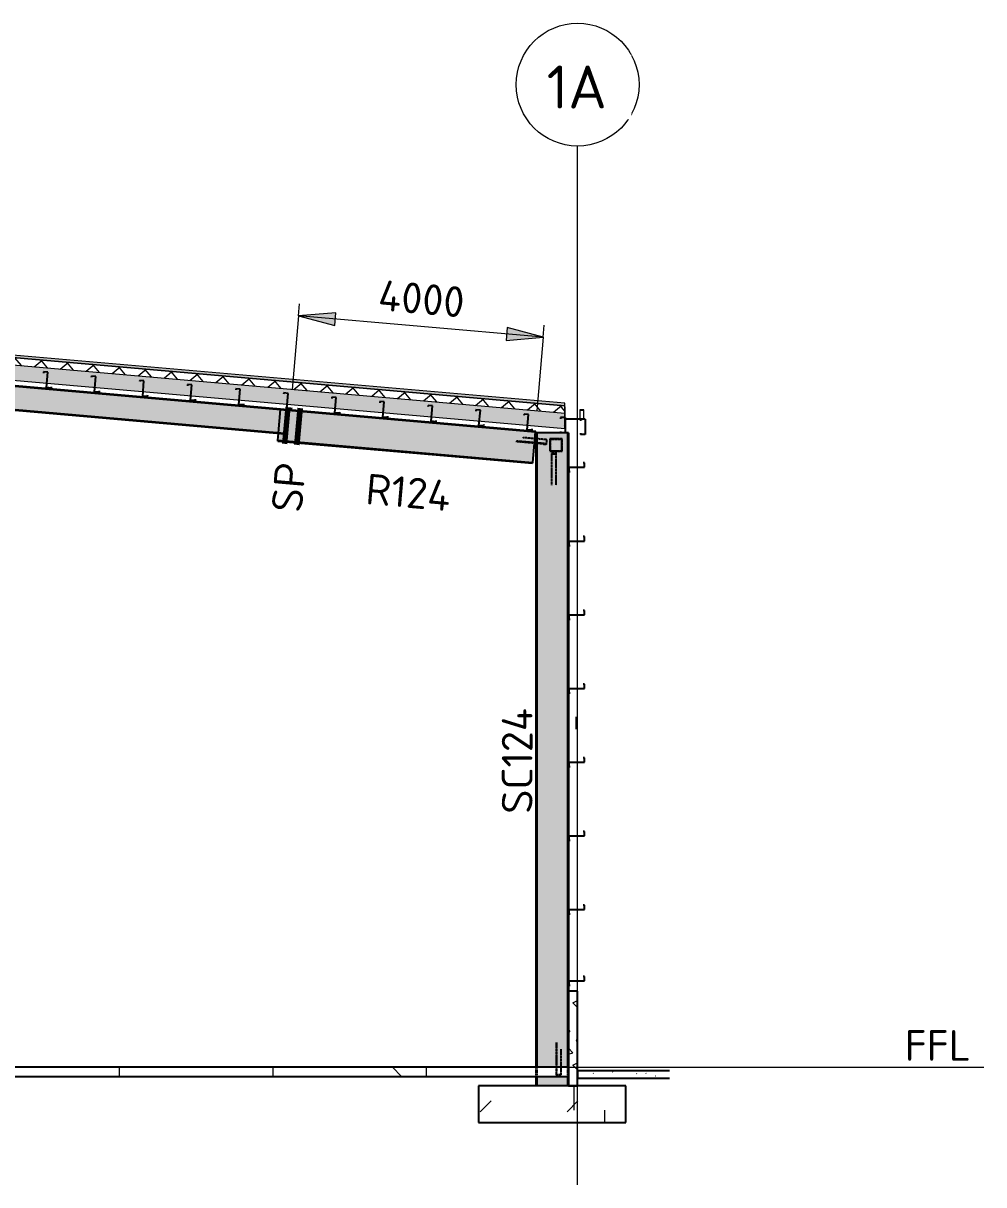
# Model space of a CAD drawing. Header units: millimetres. Extents: x 632 to 546626, y -3890 to 22200.
# Drawn here: x 124874 to 140514, y 3287 to 22200 of the extents above; entities that cross this region are included whole.
import ezdxf

# ---------------------------------------------------------------- set-up
doc = ezdxf.new("R2010")
doc.units = ezdxf.units.MM
doc.linetypes.add('Dash', pattern=[7, 5, -2])
doc.linetypes.add('Hidden Half', pattern=[3, 2, -1])
for name, color, linetype, lineweight in [('A-010-D_DIM', 211, 'Continuous', 13), ('A-010-D_DIM-200', 211, 'Continuous', 13), ('A-010-M_LINE', 90, 'Continuous', 13), ('A-200-M_WALL_EXT', 113, 'Continuous', 13), ('A-200-M_WALL_PAT', 111, 'Continuous', 13), ('A-230-H-FLOOR', 190, 'Continuous', 13), ('A-230-M_FLOOR', 192, 'Continuous', 13), ('A-270-M_ROOF', 132, 'Continuous', 13), ('S-160-M_FOUND', 171, 'Continuous', 13), ('S-160-MH_FOUND', 171, 'Hidden Half', 13), ('S-280-A_COLUMN', 171, 'Continuous', 18), ('S-280-A_STRUCT_FRAME', 2, 'Continuous', 18), ('S-280-M_COLUMN', 52, 'Continuous', 13), ('S-280-M_STRUCT_FRAME', 12, 'Continuous', 13), ('S-280-MH_COLUMN', 52, 'Hidden Half', 13), ('Z-000-T_TEXT', 131, 'Continuous', 25), ('Z-030-M_GRID', 191, 'Continuous', 13), ('Z-033_T_GRIDREF', 31, 'Continuous', 13), ('Z-230-A_LEVEL', 51, 'Continuous', 13), ('Z-230_A_LEVEL', 51, 'Continuous', 18)]:
    doc.layers.add(name, color=color, linetype=linetype, lineweight=lineweight)
doc.styles.add('ISOCPEUR_1', font='isocpeur.ttf', dxfattribs={"height": 700})
doc.styles.add('ISOCPEUR_2', font='isocpeur.ttf', dxfattribs={"height": 500})
doc.dimstyles.new('2_5___Arrow___Transparent', dxfattribs={"dimscale": 304.8, "dimtxt": 497.990588, "dimasz": 1.968504, "dimexe": 0.656168, "dimexo": 1.049869, "dimgap": 0.164042, "dimtad": 1, "dimdec": 0, "dimzin": 0, "dimdsep": 46, "dimtxsty": 'ISOCPEUR_2', "dimsah": 1, "dimcen": 0.09, "dimadec": 0, "dimazin": 0, "dimtfac": 1, "dimtdec": 4, "dimtix": 1, "dimtmove": 0, "dimatfit": 3, "dimfxl": 1, "dimtvp": 1, "dimtolj": 1, "dimtzin": 0, "dimlwd": 18, "dimlwe": 18, "dimarcsym": 2})

# ---------------------------------------------------------------- blocks, each defined once
blk = doc.blocks.new('25021-APA-ZZ-ZZ-M3-AR-000001_V3_rvt-2-S6_501-SECTION A2')
at = {"layer": 'A-270-M_ROOF', "transparency": 33554432}
for color, points in [(9, [(4578096, 15971), (4578096, 16011), (4558299, 17742), (4538514, 16011), (4538514, 15971), (4558305, 17703), (4577783, 15998)]), (253, [(4578381, 15748), (4578406, 15763), (4578406, 15904), (4578341, 15904), (4578341, 15759), (4578101, 15759), (4578101, 15954), (4578096, 15954), (4578096, 15754), (4578346, 15754), (4578346, 15899), (4578401, 15899), (4578401, 15766), (4578377, 15752)])]:
    blk.add_hatch(color=color, dxfattribs=at).paths.add_polyline_path(points)
at = {"layer": 'A-270-M_ROOF', "lineweight": 5}
h = blk.add_hatch(dxfattribs=at)
h.set_pattern_fill('FP_12', angle=-135, style=0, pattern_type=2)
h.set_pattern_definition([(40, (4563344.53, -4e-06), (-192.8363, 229.8133), []), (130, (4563344.53, -4e-06), (-229.8133, -192.8363), [])])
h.paths.add_polyline_path([(4538514, 15851), (4558305, 17582), (4578096, 15851), (4578096, 15971), (4558299, 17702), (4538514, 15971)])
at = {"layer": 'A-270-M_ROOF', "lineweight": 5, "transparency": 33554432}
blk.add_hatch(color=254, dxfattribs=at).paths.add_polyline_path([(4538514, 15600), (4558305, 17331), (4578096, 15600), (4578096, 15851), (4558299, 17582), (4538514, 15851)])
at = {"layer": 'A-270-M_ROOF', "color": 53, "lineweight": 5}
for p, q in [((4578096, 16011), (4558305, 17743)), ((4578096, 15971), (4558305, 17703)), ((4558305, 17703), (4578096, 15971)), ((4558305, 17582), (4578096, 15851)), ((4558305, 17331), (4578096, 15600)), ((4578096, 15971), (4578096, 16011)), ((4578096, 15600), (4578096, 15971)), ((4578101, 15954), (4578096, 15954)), ((4578096, 15954), (4578096, 15754)), ((4578101, 15759), (4578101, 15954)), ((4578406, 15904), (4578341, 15904)), ((4578341, 15904), (4578341, 15759)), ((4578346, 15754), (4578346, 15899)), ((4578346, 15899), (4578401, 15899)), ((4578401, 15899), (4578401, 15766)), ((4578406, 15763), (4578406, 15904)), ((4578096, 15754), (4578346, 15754)), ((4578341, 15759), (4578101, 15759)), ((4578401, 15766), (4578377, 15752)), ((4578377, 15752), (4578381, 15748)), ((4578381, 15748), (4578406, 15763))]:
    blk.add_line(p, q, dxfattribs=at)
blk = doc.blocks.new('NRP_Framing-Steel-Purlin C - G946 - EC250-24-4105986-S6_501-SECTION A2')
at = {"layer": 'S-280-M_STRUCT_FRAME', "color": 1, "lineweight": 25}
blk.add_line((4578280, 10907), (4578280, 10705), dxfattribs=at)
blk.add_line((4578280, 10907), (4578280, 10705), dxfattribs=at)
blk = doc.blocks.new('NRP_Framing-Steel-Purlin C - G946 - EC250-24-4111438-S6_501-SECTION A2')
at = {"layer": 'S-280-M_STRUCT_FRAME', "color": 1, "lineweight": 25}
for p, q in [((4578354, 15751), (4578354, 15727)), ((4578427, 15751), (4578354, 15751)), ((4578427, 15751), (4578427, 15501)), ((4578354, 15525), (4578354, 15501)), ((4578427, 15501), (4578354, 15501))]:
    blk.add_line(p, q, dxfattribs=at)
blk = doc.blocks.new('NRP_Framing-Steel-Purlin C - G946 - EC250-24-4111447-S6_501-SECTION A2')
at = {"layer": 'S-280-M_STRUCT_FRAME', "color": 1, "lineweight": 25}
for p, q in [((4578354, 15751), (4578354, 15727)), ((4578427, 15751), (4578354, 15751)), ((4578427, 15751), (4578427, 15501)), ((4578354, 15525), (4578354, 15501)), ((4578427, 15501), (4578354, 15501))]:
    blk.add_line(p, q, dxfattribs=at)
blk = doc.blocks.new('NRP_Framing-Steel-Purlin Z - G914 - EZ250-15-4112783-S6_501-SECTION A2')
at = {"layer": 'S-280-M_STRUCT_FRAME', "color": 150, "lineweight": 25}
for p, q in [((4578165, 14969), (4578415, 14969)), ((4578165, 14893), (4578165, 14969)), ((4578165, 14969), (4578415, 14969)), ((4578165, 14893), (4578165, 14969)), ((4578415, 15040), (4578395, 15040)), ((4578415, 15040), (4578395, 15040)), ((4578415, 14969), (4578415, 15040)), ((4578415, 14969), (4578415, 15040)), ((4578184, 14893), (4578165, 14893)), ((4578184, 14893), (4578165, 14893))]:
    blk.add_line(p, q, dxfattribs=at)
blk = doc.blocks.new('NRP_Framing-Steel-Purlin Z - G914 - EZ250-15-4130023-S6_501-SECTION A2')
at = {"layer": 'S-280-M_STRUCT_FRAME', "color": 150, "lineweight": 25}
for p, q in [((4578415, 6680), (4578395, 6680)), ((4578415, 6680), (4578395, 6680)), ((4578415, 6609), (4578415, 6680)), ((4578415, 6609), (4578415, 6680)), ((4578165, 6609), (4578415, 6609)), ((4578165, 6533), (4578165, 6609)), ((4578165, 6609), (4578415, 6609)), ((4578165, 6533), (4578165, 6609)), ((4578184, 6533), (4578165, 6533)), ((4578184, 6533), (4578165, 6533))]:
    blk.add_line(p, q, dxfattribs=at)
blk = doc.blocks.new('NRP_Foundation-Pad Footing Fibre _v2_ - PF2 -2400 x 2000 x 600d-V21-S6_501-SECTION A2')
at = {"layer": 'S-160-M_FOUND'}
h = blk.add_hatch(dxfattribs=at)
h.set_pattern_fill('FP_15', color=256, style=0, pattern_type=2)
h.set_pattern_definition([(45, (4563344.5, 0), (-1414.214, 0), [750, -3000]), (45, (4564344.5, 1000), (-1414.214, 0), [750, -3000]), (45, (4565344.5, -300), (-1414.214, 0), [250, -2000]), (90, (4565344.53, 500), (-500, 500), [500, -2000]), (315, (4565344.5, 1000), (0, 2828.43), [500, -3000]), (0, (4564344.5, 1000), (2000, 2000), [300, -1000]), (0, (4561844.5, 2000), (2000, 2000), [300, -2000])])
h.paths.add_polyline_path([(4579091, 4300), (4579091, 4900), (4576691, 4900), (4576691, 4300)])
at = {"layer": 'S-160-M_FOUND', "lineweight": 25}
for p, q in [((4579091, 4900), (4576691, 4900)), ((4576691, 4900), (4576691, 4300)), ((4579091, 4300), (4579091, 4900)), ((4576691, 4300), (4579091, 4300))]:
    blk.add_line(p, q, dxfattribs=at)
blk = doc.blocks.new('NRP_Framing-Steel-EA - RB725 - 75x75x8EA-3939827-S6_501-SECTION A2')
at = {"layer": 'S-280-M_STRUCT_FRAME', "linetype": 'Dash', "lineweight": 25}
for points in [[(4577626, 15359), (4577626, 15367), (4577599, 15369), (4577598, 15361), (4577614, 15360)], [(4577626, 15367), (4577626, 15434), (4577604, 15434), (4577599, 15369), (4577614, 15368)]]:
    blk.add_hatch(color=256, dxfattribs=at).paths.add_polyline_path(points)
for p, q in [((4577598, 15361), (4577306, 15387)), ((4577599, 15369), (4577307, 15395)), ((4577605, 15436), (4577414, 15452)), ((4577801, 15419), (4577626, 15434)), ((4577751, 15356), (4577626, 15367)), ((4577750, 15348), (4577626, 15359)), ((4577751, 15356), (4577750, 15348)), ((4577750, 15348), (4577799, 15343)), ((4577795, 15352), (4577751, 15356)), ((4577801, 15419), (4577795, 15352)), ((4577799, 15343), (4577806, 15418)), ((4577806, 15418), (4577801, 15419))]:
    blk.add_line(p, q, dxfattribs=at)
at = {"layer": 'S-280-M_STRUCT_FRAME', "lineweight": 25}
for p, q in [((4577626, 15359), (4577598, 15361)), ((4577626, 15367), (4577599, 15369)), ((4577626, 15434), (4577605, 15436))]:
    blk.add_line(p, q, dxfattribs=at)
blk = doc.blocks.new('NRP_Framing-Steel-EA - WB725 - 75x75x8EA-3946786-S6_501-SECTION A2')
at = {"layer": 'S-280-M_STRUCT_FRAME', "linetype": 'Dash', "lineweight": 25}
for p, q in [((4577955, 5601), (4577955, 5119)), ((4577963, 5601), (4577963, 5119)), ((4578030, 5494), (4578030, 5077)), ((4577963, 5119), (4577955, 5119)), ((4577955, 5119), (4577955, 5072)), ((4577963, 5077), (4577963, 5119)), ((4577955, 5072), (4578030, 5072)), ((4578030, 5077), (4577963, 5077)), ((4578030, 5072), (4578030, 5077))]:
    blk.add_line(p, q, dxfattribs=at)
blk = doc.blocks.new('NRP_Framing-Steel-EA - WB725 - 75x75x8EA-3946784-S6_501-SECTION A2')
at = {"layer": 'S-280-M_STRUCT_FRAME', "linetype": 'Dash', "lineweight": 25}
for p, q in [((4577947, 15192), (4577880, 15192)), ((4577880, 15192), (4577880, 15187)), ((4577880, 15187), (4577955, 15187)), ((4577880, 15187), (4577880, 14676)), ((4577955, 15234), (4577947, 15234)), ((4577947, 15234), (4577947, 15192)), ((4577955, 15187), (4577955, 15234)), ((4577955, 14676), (4577955, 15187))]:
    blk.add_line(p, q, dxfattribs=at)
blk = doc.blocks.new('NRP_Framing-Steel-Purlin Z - P916 - EZ250-24-V25-S6_501-SECTION A2')
at = {"layer": 'S-280-M_STRUCT_FRAME', "color": 1, "lineweight": 25}
blk.add_line((4567298, 16598), (4567298, 16598), dxfattribs=at)
at = {"layer": 'S-280-M_STRUCT_FRAME', "color": 1, "linetype": 'Dash', "lineweight": 25}
blk.add_line((4567298, 16598), (4567298, 16598), dxfattribs=at)
blk = doc.blocks.new('NRP_Framing-Steel-Purlin Z - P916 - EZ250-24-V27-S6_501-SECTION A2')
at = {"layer": 'S-280-M_STRUCT_FRAME', "color": 1, "lineweight": 25}
for p, q in [((4567238, 16729), (4567236, 16707)), ((4567238, 16729), (4567236, 16707)), ((4567309, 16723), (4567238, 16729)), ((4567309, 16723), (4567238, 16729)), ((4567287, 16474), (4567309, 16723)), ((4567287, 16474), (4567309, 16723)), ((4567362, 16467), (4567287, 16474)), ((4567362, 16467), (4567287, 16474)), ((4567298, 16599), (4567298, 16599)), ((4567364, 16489), (4567362, 16467)), ((4567364, 16489), (4567362, 16467))]:
    blk.add_line(p, q, dxfattribs=at)
at = {"layer": 'S-280-M_STRUCT_FRAME', "color": 1, "linetype": 'Dash', "lineweight": 25}
blk.add_line((4567298, 16599), (4567298, 16599), dxfattribs=at)
blk = doc.blocks.new('NRP_Framing-Steel-Purlin Z - P914 - EZ250-15-V33-S6_501-SECTION A2')
at = {"layer": 'S-280-M_STRUCT_FRAME', "color": 150, "lineweight": 25}
for p, q in [((4568044, 16659), (4568042, 16639)), ((4568044, 16659), (4568042, 16639)), ((4568114, 16653), (4568044, 16659)), ((4568114, 16653), (4568044, 16659)), ((4568093, 16403), (4568114, 16653)), ((4568093, 16403), (4568114, 16653)), ((4568103, 16528), (4568103, 16528)), ((4568168, 16397), (4568093, 16403)), ((4568168, 16397), (4568093, 16403)), ((4568170, 16416), (4568168, 16397)), ((4568170, 16416), (4568168, 16397))]:
    blk.add_line(p, q, dxfattribs=at)
at = {"layer": 'S-280-M_STRUCT_FRAME', "color": 150, "linetype": 'Dash', "lineweight": 25}
blk.add_line((4568103, 16528), (4568103, 16528), dxfattribs=at)
blk = doc.blocks.new('NRP_Framing-Steel-Purlin C - P946 - EC250-24-4032700-S6_501-SECTION A2')
at = {"layer": 'S-280-M_STRUCT_FRAME', "color": 1, "lineweight": 25}
for p, q in [((4578027, 15780), (4578027, 15756)), ((4578100, 15780), (4578027, 15780)), ((4578100, 15780), (4578100, 15530)), ((4578027, 15554), (4578027, 15530)), ((4578100, 15530), (4578027, 15530)), ((4578079, 15655), (4578079, 15655))]:
    blk.add_line(p, q, dxfattribs=at)
at = {"layer": 'S-280-M_STRUCT_FRAME', "color": 1, "linetype": 'Dash', "lineweight": 25}
blk.add_line((4578079, 15655), (4578079, 15655), dxfattribs=at)
blk = doc.blocks.new('Grid - NRP_Grid-Head-320187-S6_501-SECTION A2')
at = {"layer": 'Z-033_T_GRIDREF'}
blk.add_circle((4578305, 21200), 1000, dxfattribs=at)
blk = doc.blocks.new('DIMBLOCK4-S6_501-SECTION A2')
at = {"layer": 'A-010-D_DIM-200', "lineweight": 18}
for points in [[(129357, 17434), (129946, 17277), (129964, 17487)], [(133342, 17086), (132754, 17243), (132735, 17032)]]:
    blk.add_hatch(color=256, dxfattribs=at).paths.add_polyline_path(points)
for p, q in [((129357, 17434), (129375, 17633)), ((129357, 17434), (129253, 16238)), ((129964, 17487), (129357, 17434)), ((133342, 17086), (129357, 17434)), ((129357, 17434), (129946, 17277)), ((129946, 17277), (129964, 17487)), ((132754, 17243), (132735, 17032)), ((133342, 17086), (132754, 17243)), ((133342, 17086), (133359, 17285)), ((132735, 17032), (133342, 17086)), ((133342, 17086), (133237, 15889))]:
    blk.add_line(p, q, dxfattribs=at)
at = {"layer": 'A-010-D_DIM-200', "color": 0, "lineweight": 18, "insert": (130681, 18024), "char_height": 500, "width": 1758.29, "attachment_point": 1, "rotation": 355, "line_spacing_factor": 1.149209, "style": 'ISOCPEUR_2'}
blk.add_mtext('4000', dxfattribs=at)
blk = doc.blocks.new('NRP_Splice _v3_ - NRP_Splice-3927024-S6_501-SECTION A2')
at = {"layer": 'Z-000-T_TEXT', "lineweight": 70}
for p, q in [((4573586, 15949), (4573534, 15351)), ((4573586, 15949), (4573534, 15351)), ((4573786, 15931), (4573733, 15334)), ((4573733, 15334), (4573786, 15931))]:
    blk.add_line(p, q, dxfattribs=at)

msp = doc.modelspace()

# ---------------------------------------------------------------- hatches: boundary and pattern name
at = {"layer": 'A-200-M_WALL_PAT'}
h = msp.add_hatch(dxfattribs=at)
h.set_pattern_fill('FP_13', color=250, angle=116.56505, style=0, pattern_type=2)
h.set_pattern_definition([(296.565, (119194.35, 152.4), (5e-05, 1016), [113.59, -2158.253]), (33.69, (119245.15, 50.8), (7e-05, 1016), [183.16, -3480.08]), (33.69, (120261.15, 50.8), (7e-05, 1016), [183.16, -3480.08]), (33.69, (121277.15, 50.8), (7e-05, 1016), [183.16, -3480.08]), (116.565, (119397.55, 152.4), (5e-05, 1016), [113.59, -2158.253]), (213.69, (119346.75, 254), (7e-05, 1016), [183.16, -3480.08]), (213.69, (120362.75, 254), (7e-05, 1016), [183.16, -3480.08]), (213.69, (121378.75, 254), (7e-05, 1016), [183.16, -3480.08]), (26.565, (119600.75, 152.4), (5e-05, 1016), [227.19, -2044.66]), (26.565, (120616.75, 152.4), (5e-05, 1016), [227.19, -2044.66]), (270, (119804, 254), (1016, 0.0009), [101.6, -914.4]), (225, (119803.95, 152.4), (-0.002, 1016), [143.684, -1293.16]), (135, (119702.35, 50.8), (-0.0009, 1016), [143.684, -1293.16]), (288.435, (119397.55, 457.2), (-0.002, 1015.9997), [160.644, -3052.23]), (18.435, (119448.4, 304.8), (-0.002, 1016), [160.64, -3052.23]), (18.435, (120464.4, 304.8), (-0.002, 1016), [160.64, -3052.23]), (18.435, (121480.4, 304.8), (-0.002, 1016), [160.64, -3052.23]), (135, (119600.75, 355.6), (-0.0009, 1016), [143.684, -1293.16]), (180, (119499.2, 457.2), (0.0009, -1016), [101.6, -914.4]), (251.565, (119143.55, 711.2), (0.0004, 1015.9997), [160.644, -3052.23]), (315, (119092.75, 558.8), (-0.0009, 1016), [143.684, -1293.157]), (71.565, (119194.35, 457.2), (0.0004, 1015.9997), [160.644, -3052.23]), (135, (119245.15, 609.6), (-0.0009, 1016), [143.684, -1293.157]), (225, (119549.95, 711.2), (-0.002, 1016), [143.684, -1293.16]), (123.69, (119448.35, 609.6), (7e-05, 1016), [183.16, -3480.08]), (123.69, (120464.35, 609.6), (7e-05, 1016), [183.16, -3480.08]), (26.565, (119346.75, 762), (5e-05, 1016), [113.59, -2158.25]), (26.565, (120362.75, 762), (5e-05, 1016), [113.59, -2158.25]), (315, (119448.35, 812.8), (-0.0009, 1016), [143.684, -1293.16]), (213.69, (119905.55, 965.2), (7e-05, 1016), [183.16, -3480.08]), (213.69, (120921.55, 965.2), (7e-05, 1016), [183.16, -3480.08]), (213.69, (121937.55, 965.2), (7e-05, 1016), [183.16, -3480.08]), (296.565, (119753.15, 863.6), (5e-05, 1016), [113.59, -2158.253]), (45, (119803.95, 762), (-0.0009, 1016), [143.684, -1293.16]), (90, (119905.6, 863.6), (-1016, -0.0009), [101.6, -914.4]), (213.69, (119448.35, 1016), (7e-05, 1016), [183.16, -3480.08]), (213.69, (120464.35, 1016), (7e-05, 1016), [183.16, -3480.08]), (213.69, (121480.35, 1016), (7e-05, 1016), [183.16, -3480.08]), (315, (119295.95, 914.4), (-0.0009, 1016), [71.84, -1365]), (26.565, (119346.75, 863.6), (5e-05, 1016), [113.59, -2158.25]), (26.565, (120362.75, 863.6), (5e-05, 1016), [113.59, -2158.25]), (90, (119448.4, 914.4), (-1016, -0.0009), [101.6, -914.4]), (333.435, (119041.95, 965.2), (-0.002, 1016), [113.59, -2158.25]), (333.435, (120057.95, 965.2), (-0.002, 1016), [113.59, -2158.25]), (243.435, (119143.55, 914.4), (-0.002, 1016), [113.59, -2158.253]), (161.565, (119092.8, 812.8), (0.0004, 1016), [160.64, -3052.23]), (161.565, (120108.8, 812.8), (0.0004, 1016), [160.64, -3052.23]), (161.565, (121124.8, 812.8), (0.0004, 1016), [160.64, -3052.23]), (45, (118940.35, 863.6), (-0.0009, 1016), [143.684, -1293.157]), (26.565, (118991.15, -9e-05), (5e-05, 1016), [113.59, -2158.25]), (26.565, (120007.15, -0.0001), (5e-05, 1016), [113.59, -2158.25]), (116.565, (119092.75, 50.8), (5e-05, 1016), [113.59, -2158.253]), (206.565, (119041.95, 152.4), (5e-05, 1016), [113.59, -2158.25]), (206.565, (120057.95, 152.4), (5e-05, 1016), [113.59, -2158.25]), (296.565, (118940.35, 101.6), (5e-05, 1016), [113.59, -2158.253]), (14.036, (119702.4, 457.2), (0.003, 1016), [209.45, -3979.62]), (14.036, (120718.4, 457.2), (0.003, 1016), [209.45, -3979.62]), (14.036, (121734.4, 457.2), (0.003, 1016), [209.45, -3979.62]), (14.036, (122750.4, 457.2), (0.003, 1016), [209.45, -3979.62]), (135, (119905.55, 508), (-0.0009, 1016), [143.684, -1293.16]), (198.435, (119804, 609.6), (-0.002, 1016), [160.64, -3052.23]), (198.435, (120820, 609.6), (-0.002, 1016), [160.64, -3052.23]), (198.435, (121836, 609.6), (-0.002, 1016), [160.64, -3052.23]), (296.565, (119651.55, 558.8), (5e-05, 1016), [113.59, -2158.253]), (333.435, (118991.15, 304.8), (-0.002, 1016), [113.59, -2158.25]), (333.435, (120007.15, 304.8), (-0.002, 1016), [113.59, -2158.25]), (45, (119092.75, 254), (-0.0009, 1016), [71.84, -1365]), (116.565, (119143.55, 304.8), (5e-05, 1016), [113.59, -2158.253]), (225, (119092.75, 406.4), (-0.002, 1016), [143.684, -1293.157])])
h.paths.add_polyline_path([(133900.4, 6440), (133750.4, 6440), (133750.4, 4900), (133900.4, 4900)])
at = {"layer": 'A-230-H-FLOOR'}
h = msp.add_hatch(dxfattribs=at)
h.set_pattern_fill('FP_15', color=256, style=0, pattern_type=2)
h.set_pattern_definition([(45, (118940.4, 0), (-1414.214, 0), [750, -3000]), (45, (119940.4, 1000), (-1414.214, 0), [750, -3000]), (45, (120940.4, -300), (-1414.214, 0), [250, -2000]), (90, (120940.35, 500), (-500, 500), [500, -2000]), (315, (120940.4, 1000), (0, 2828.43), [500, -3000]), (0, (119940.4, 1000), (2000, 2000), [300, -1000]), (0, (117440.4, 2000), (2000, 2000), [300, -2000])])
h.paths.add_polyline_path([(130019.9, 5050), (133750.4, 5050), (133750.4, 5200), (94050.4, 5200), (94050.4, 5050), (124644.8, 5050)])
h = msp.add_hatch(dxfattribs=at)
h.set_pattern_fill('FP_16', color=256, style=0, pattern_type=2)
h.set_pattern_definition([(50, (118940.35, 0), (728.737, -63.756), [76.2, -838.2]), (355, (118940.35, 0), (-140.97, 764.228), [60.96, -670.56]), (100.451, (119001.1, -5.3), (587.77, 700.467), [64.76, -712.36]), (46.184, (118940.35, 203.2), (1084.316, -168.17), [114.3, -1257.3]), (96.636, (119030.7, 189.2), (949.61, 989.71), [97.14, -1068.54]), (351.184, (118940.4, 203.2), (949.62, 989.7), [91.44, -1005.84]), (21, (119041.95, 152.4), (606.458, -409.06), [76.2, -838.2]), (326, (119041.95, 152.4), (247.208, 736.753), [60.96, -670.56]), (71.451, (119092.5, 118.3), (853.668, 327.685), [64.76, -712.36]), (37.5, (118940.35, 0), (12.3547, 338.22), [6.706, -655.726, 6.706, -674.014, -673.1]), (37.5, (118940.35, 0), (12.3547, 338.22), [-1343.152, 6.706, -666.394]), (7.5, (118940.35, 0), (267.279, 400.722), [6.706, -381.406, 6.706, -640.486, -256.54]), (7.5, (118940.35, 0), (267.279, 400.722), [-1035.304, 6.706, -249.834]), (327.5, (118713.79, 0), (542.3633, -22.9153), [6.706, -247.294, 6.706, -785.774, -1051.56]), (327.5, (118713.79, 0), (542.3633, -22.9153), [-1046.48, 6.706, -1044.854]), (317.5, (118612.2, 0), (592.517, 101.707), [6.706, -323.494, 6.706, -519.582, -746.76]), (317.5, (118612.2, 0), (592.517, 101.707), [-856.488, 6.706, -740.054])])
h.paths.add_polyline_path([(135395, 5020), (135395, 5140), (133900.4, 5140), (133900.4, 5020)])
at = {"layer": 'S-280-M_COLUMN', "lineweight": 5}
h = msp.add_hatch(color=256, dxfattribs=at)
h.paths.add_polyline_path([(133235.4, 4900), (133235.4, 5050), (133222.2, 5050), (133222.2, 4900)])
h.paths.add_polyline_path([(133222.2, 5200), (133235.4, 5200), (133235.4, 15532.3), (133222.2, 15532.3), (133222.2, 6901)])
h = msp.add_hatch(color=256, dxfattribs=at)
h.paths.add_polyline_path([(133242.4, 4900), (133249.4, 4900), (133249.4, 5050), (133235.4, 5050), (133237.3, 4900), (133241.4, 4900)])
h.paths.add_polyline_path([(133239.7, 5200), (133249.4, 5200), (133249.4, 15532.3), (133235.4, 15532.3), (133237.4, 5200), (133237.9, 5200)])
h = msp.add_hatch(color=256, dxfattribs=at)
h.paths.add_polyline_path([(133723.2, 4900), (133723.2, 5050), (133249.4, 5050), (133249.4, 4900)])
h.paths.add_polyline_path([(133249.4, 5200), (133723.2, 5200), (133723.2, 15532.3), (133249.4, 15532.3), (133249.4, 6901)])
h = msp.add_hatch(color=256, dxfattribs=at)
h.paths.add_polyline_path([(133734.7, 4900), (133737.2, 4900), (133735.3, 5050), (133723.2, 5050), (133723.2, 4900), (133733.2, 4900)])
h.paths.add_polyline_path([(133732.8, 5200), (133737.2, 5200), (133734.9, 15532.3), (133723.2, 15532.3), (133723.5, 5200), (133732.7, 5200)])
h = msp.add_hatch(color=256, dxfattribs=at)
h.paths.add_polyline_path([(133750.4, 4900), (133750.4, 5050), (133737.2, 5050), (133737.2, 4900)])
h.paths.add_polyline_path([(133750.4, 5200), (133750.4, 15532.3), (133737.2, 15532.3), (133737.2, 5200)])
at = {"layer": 'S-280-M_STRUCT_FRAME', "lineweight": 5}
h = msp.add_hatch(color=256, dxfattribs=at)
h.paths.add_polyline_path([(129030, 15532.9), (129063, 15912.3), (117884.3, 16890.3), (117851.1, 16510.9), (129019.2, 15533.9)])
h.paths.add_polyline_path([(124008.4, 16164.7), (123829.3, 16180.3), (123830, 16188.3), (123934, 16179.2), (123939.9, 16246), (124014.9, 16239.4), (124009.1, 16173.1)])
for points in [[(129063.2, 15912.3), (129063, 15923.2), (117885.2, 16901.1), (117884.9, 16890.2), (129063, 15912.3)], [(129128.1, 15513.4), (129129, 15524.2), (117851.1, 16510.9), (117850.1, 16500.1), (129063, 15519.1)], [(133166.4, 15047.3), (133210.1, 15547.1), (129063, 15910), (129030, 15532.9), (129129, 15524.2), (129128.1, 15513.4), (129029, 15522.1), (129019.2, 15410.1), (132707.4, 15087.4)], [(133210.1, 15547.1), (133211.3, 15560.3), (129064.1, 15923.1), (129063, 15910), (132707.4, 15591.1)], [(133165.2, 15034.1), (133166.4, 15047.3), (129019.2, 15410.1), (129018.1, 15396.9), (132707.4, 15074.2)]]:
    msp.add_hatch(color=256, dxfattribs=at).paths.add_polyline_path(points)

# ---------------------------------------------------------------- linework, layer by layer
at = {"layer": 'A-010-M_LINE', "lineweight": 25}
for p, q in [((129223.8, 15909.2), (129224.7, 15919.1)), ((133208.6, 15560.5), (133209.5, 15570.5))]:
    msp.add_line(p, q, dxfattribs=at)
at = {"layer": 'A-200-M_WALL_EXT', "lineweight": 25}
for p, q in [((133900.4, 6440), (133750.4, 6440)), ((133750.4, 6440), (133750.4, 4900)), ((133900.4, 4900), (133900.4, 6440)), ((133750.4, 4900), (133900.4, 4900))]:
    msp.add_line(p, q, dxfattribs=at)
at = {"layer": 'A-230-M_FLOOR', "lineweight": 25}
for p, q in [((133750.4, 5200), (94050.4, 5200)), ((133750.4, 5050), (133750.4, 5200)), ((135395, 5140), (133900.4, 5140)), ((133900.4, 5140), (133900.4, 5020)), ((94050.4, 5050), (133750.4, 5050)), ((133900.4, 5020), (135395, 5020))]:
    msp.add_line(p, q, dxfattribs=at)
at = {"layer": 'S-280-M_COLUMN', "lineweight": 25}
for p, q in [((133222.2, 15532.3), (133222.2, 5200)), ((133235.4, 15532.3), (133222.2, 15532.3)), ((133235.4, 15532.3), (133235.4, 5200)), ((133249.4, 15532.3), (133235.4, 15532.3)), ((133723.2, 15532.3), (133249.4, 15532.3)), ((133737.2, 15532.3), (133723.2, 15532.3)), ((133737.2, 15532.3), (133737.2, 5200)), ((133750.4, 15532.3), (133737.2, 15532.3)), ((133750.4, 15532.3), (133750.4, 6440)), ((133222.2, 5050), (133222.2, 4900)), ((133235.4, 5050), (133235.4, 4900)), ((133737.2, 5050), (133737.2, 4900))]:
    msp.add_line(p, q, dxfattribs=at)
at = {"layer": 'S-280-M_STRUCT_FRAME', "lineweight": 25}
for p, q in [((117884.3, 16890.3), (129063.2, 15912.3)), ((117885.2, 16901.1), (129064.1, 15923.1)), ((117850.1, 16500.1), (129128.1, 15513.4)), ((117851.1, 16510.9), (129129, 15524.2)), ((129030, 15532.9), (129063, 15910)), ((129063, 15910), (129064.1, 15923.1)), ((129063, 15910), (133210.1, 15547.1)), ((129064.1, 15923.1), (133211.3, 15560.3)), ((129019.2, 15410.1), (129029, 15522.1)), ((129129, 15524.2), (129128.1, 15513.4)), ((133210.1, 15547.1), (133166.4, 15047.3)), ((133211.3, 15560.3), (133210.1, 15547.1)), ((129018.1, 15396.9), (129019.2, 15410.1)), ((129018.1, 15396.9), (133165.2, 15034.1)), ((129019.2, 15410.1), (133166.4, 15047.3)), ((133166.4, 15047.3), (133165.2, 15034.1))]:
    msp.add_line(p, q, dxfattribs=at)
at = {"layer": 'S-280-M_STRUCT_FRAME', "linetype": 'Dash', "lineweight": 25}
for p, q in [((129063.2, 15912.3), (129162.2, 15903.6)), ((129162.2, 15903.6), (129129, 15524.2)), ((129163.2, 15914.5), (129162.2, 15903.6)), ((129029, 15522.1), (129030, 15532.9)), ((133650.4, 15430.6), (133450.4, 15430.6)), ((133450.4, 15430.6), (133450.4, 15230.6)), ((133644.4, 15424.6), (133456.4, 15424.6)), ((133456.4, 15424.6), (133456.4, 15236.6)), ((133644.4, 15236.6), (133644.4, 15424.6)), ((133650.4, 15230.6), (133650.4, 15430.6)), ((133450.4, 15230.6), (133650.4, 15230.6)), ((133456.4, 15236.6), (133644.4, 15236.6))]:
    msp.add_line(p, q, dxfattribs=at)
at = {"layer": 'S-280-MH_COLUMN', "lineweight": 25}
for p, q in [((133222.2, 5200), (133222.2, 5050)), ((133235.4, 5200), (133235.4, 5050)), ((133737.2, 5200), (133737.2, 5050))]:
    msp.add_line(p, q, dxfattribs=at)
at = {"layer": 'Z-030-M_GRID'}
msp.add_line((133900.4, 3286.9), (133900.4, 20200), dxfattribs=at)
at = {"layer": 'Z-230-A_LEVEL'}
msp.add_line((74769.5, 5200), (140514.2, 5200), dxfattribs=at)

# ---------------------------------------------------------------- block references
at = {"color": 10, "lineweight": 5}
msp.add_blockref('25021-APA-ZZ-ZZ-M3-AR-000001_V3_rvt-2-S6_501-SECTION A2', (-4444404.2, 0), dxfattribs=at)
at = {"layer": 'S-160-MH_FOUND', "lineweight": 25}
msp.add_blockref('NRP_Foundation-Pad Footing Fibre _v2_ - PF2 -2400 x 2000 x 600d-V21-S6_501-SECTION A2', (-4444404.2, 0), dxfattribs=at)
at = {"layer": 'S-280-M_STRUCT_FRAME', "color": 150, "linetype": 'Dash', "lineweight": 25}
for p in [(-4442838.8, -137), (-4441273.3, -273.9), (-4439707.9, -410.9), (-4438142.5, -547.8), (-4436577.1, -684.8)]:
    msp.add_blockref('NRP_Framing-Steel-Purlin Z - P914 - EZ250-15-V33-S6_501-SECTION A2', p, dxfattribs=at)
at = {"layer": 'S-280-M_STRUCT_FRAME', "color": 1, "linetype": 'Dash', "lineweight": 25}
for name, p in [('NRP_Framing-Steel-Purlin Z - P916 - EZ250-24-V27-S6_501-SECTION A2', (-4441253.4, -275.7)), ('NRP_Framing-Steel-Purlin Z - P916 - EZ250-24-V25-S6_501-SECTION A2', (-4441253.4, -275.7)), ('NRP_Framing-Steel-Purlin Z - P916 - EZ250-24-V27-S6_501-SECTION A2', (-4439688, -412.6)), ('NRP_Framing-Steel-Purlin Z - P916 - EZ250-24-V25-S6_501-SECTION A2', (-4439688, -412.6)), ('NRP_Framing-Steel-Purlin Z - P916 - EZ250-24-V27-S6_501-SECTION A2', (-4438122.6, -549.6)), ('NRP_Framing-Steel-Purlin Z - P916 - EZ250-24-V25-S6_501-SECTION A2', (-4438122.6, -549.6)), ('NRP_Framing-Steel-Purlin Z - P916 - EZ250-24-V27-S6_501-SECTION A2', (-4436557.2, -686.5)), ('NRP_Framing-Steel-Purlin Z - P916 - EZ250-24-V25-S6_501-SECTION A2', (-4436557.2, -686.5)), ('NRP_Framing-Steel-Purlin Z - P916 - EZ250-24-V27-S6_501-SECTION A2', (-4434991.7, -823.5)), ('NRP_Framing-Steel-Purlin Z - P916 - EZ250-24-V25-S6_501-SECTION A2', (-4434991.7, -823.5)), ('NRP_Framing-Steel-Purlin Z - P916 - EZ250-24-V27-S6_501-SECTION A2', (-4434209, -892)), ('NRP_Framing-Steel-Purlin Z - P916 - EZ250-24-V25-S6_501-SECTION A2', (-4434209, -892)), ('NRP_Framing-Steel-Purlin C - P946 - EC250-24-4032700-S6_501-SECTION A2', (-4444404.2, 0))]:
    msp.add_blockref(name, p, dxfattribs=at)
at = {"layer": 'S-280-M_STRUCT_FRAME', "color": 1, "lineweight": 25}
for name in ['NRP_Framing-Steel-Purlin C - G946 - EC250-24-4111438-S6_501-SECTION A2', 'NRP_Framing-Steel-Purlin C - G946 - EC250-24-4111447-S6_501-SECTION A2', 'NRP_Framing-Steel-Purlin C - G946 - EC250-24-4105986-S6_501-SECTION A2']:
    msp.add_blockref(name, (-4444404.2, 0), dxfattribs=at)
at = {"layer": 'S-280-M_STRUCT_FRAME', "linetype": 'Dash', "lineweight": 25}
for name in ['NRP_Framing-Steel-EA - RB725 - 75x75x8EA-3939827-S6_501-SECTION A2', 'NRP_Framing-Steel-EA - WB725 - 75x75x8EA-3946784-S6_501-SECTION A2', 'NRP_Framing-Steel-EA - WB725 - 75x75x8EA-3946786-S6_501-SECTION A2']:
    msp.add_blockref(name, (-4444404.2, 0), dxfattribs=at)
at = {"layer": 'S-280-M_STRUCT_FRAME', "color": 150, "lineweight": 25}
for name, p in [('NRP_Framing-Steel-Purlin Z - G914 - EZ250-15-4112783-S6_501-SECTION A2', (-4444404.2, 0)), ('NRP_Framing-Steel-Purlin Z - G914 - EZ250-15-4112783-S6_501-SECTION A2', (-4444404.2, -1200)), ('NRP_Framing-Steel-Purlin Z - G914 - EZ250-15-4112783-S6_501-SECTION A2', (-4444404.2, -2400)), ('NRP_Framing-Steel-Purlin Z - G914 - EZ250-15-4112783-S6_501-SECTION A2', (-4444404.2, -3600)), ('NRP_Framing-Steel-Purlin Z - G914 - EZ250-15-4112783-S6_501-SECTION A2', (-4444404.2, -4800)), ('NRP_Framing-Steel-Purlin Z - G914 - EZ250-15-4112783-S6_501-SECTION A2', (-4444404.2, -6000)), ('NRP_Framing-Steel-Purlin Z - G914 - EZ250-15-4112783-S6_501-SECTION A2', (-4444404.2, -7200)), ('NRP_Framing-Steel-Purlin Z - G914 - EZ250-15-4130023-S6_501-SECTION A2', (-4444404.2, 0))]:
    msp.add_blockref(name, p, dxfattribs=at)
at = {"layer": 'Z-000-T_TEXT', "lineweight": 70}
msp.add_blockref('NRP_Splice _v3_ - NRP_Splice-3927024-S6_501-SECTION A2', (-4444404.2, 0), dxfattribs=at)
at = {"layer": 'Z-033_T_GRIDREF'}
msp.add_blockref('Grid - NRP_Grid-Head-320187-S6_501-SECTION A2', (-4444404.2, 0), dxfattribs=at)

# ---------------------------------------------------------------- texts
at = {"layer": 'S-280-A_COLUMN', "lineweight": 13, "insert": (132666.8, 9327.3), "char_height": 500, "width": 2132.489, "attachment_point": 1, "rotation": 90, "style": 'ISOCPEUR_2'}
msp.add_mtext('SC124', dxfattribs=at)
at = {"layer": 'S-280-A_STRUCT_FRAME', "lineweight": 13, "insert": (130478.6, 14869.9), "char_height": 500, "width": 1699.577, "attachment_point": 1, "rotation": 355, "style": 'ISOCPEUR_2'}
msp.add_mtext('R124', dxfattribs=at)
at = {"layer": 'Z-000-T_TEXT', "insert": (128912.7, 14264.9), "char_height": 500, "width": 962.025, "attachment_point": 1, "rotation": 85, "style": 'ISOCPEUR_2'}
msp.add_mtext('SP', dxfattribs=at)
at = {"layer": 'Z-230_A_LEVEL', "lineweight": 13, "insert": (139227.5, 5805.7), "char_height": 500, "width": 1298.734, "attachment_point": 1, "style": 'ISOCPEUR_2'}
msp.add_mtext('FFL', dxfattribs=at)

# ---------------------------------------------------------------- dimensions: what is measured, and where the dimension line sits
at = {"layer": 'A-010-D_DIM', "lineweight": 18}
dim = msp.add_linear_dim(base=(129357.2, 17434.2), p1=(133209.5, 15570.5), p2=(129224.7, 15919.1), angle=355, dimstyle='2_5___Arrow___Transparent', override={"dimpost": '<>', "dimfxl": 4000}, dxfattribs=at)
dim.commit()
dim.dimension.update_dxf_attribs({"geometry": 'DIMBLOCK4-S6_501-SECTION A2', "text_midpoint": (131375.8, 17558.7)})

# ---------------------------------------------------------------- next in the draw order: texts
at = {"layer": 'Z-033_T_GRIDREF', "insert": (133397.2, 21512.1), "char_height": 700, "width": 1202.531, "attachment_point": 1, "style": 'ISOCPEUR_1', "bg_fill": 3, "box_fill_scale": 1.25, "bg_fill_color": 256, "bg_fill_true_color": 13158600, "bg_fill_transparency": 0}
msp.add_mtext('1A', dxfattribs=at)

doc.saveas('drawing.dxf')
